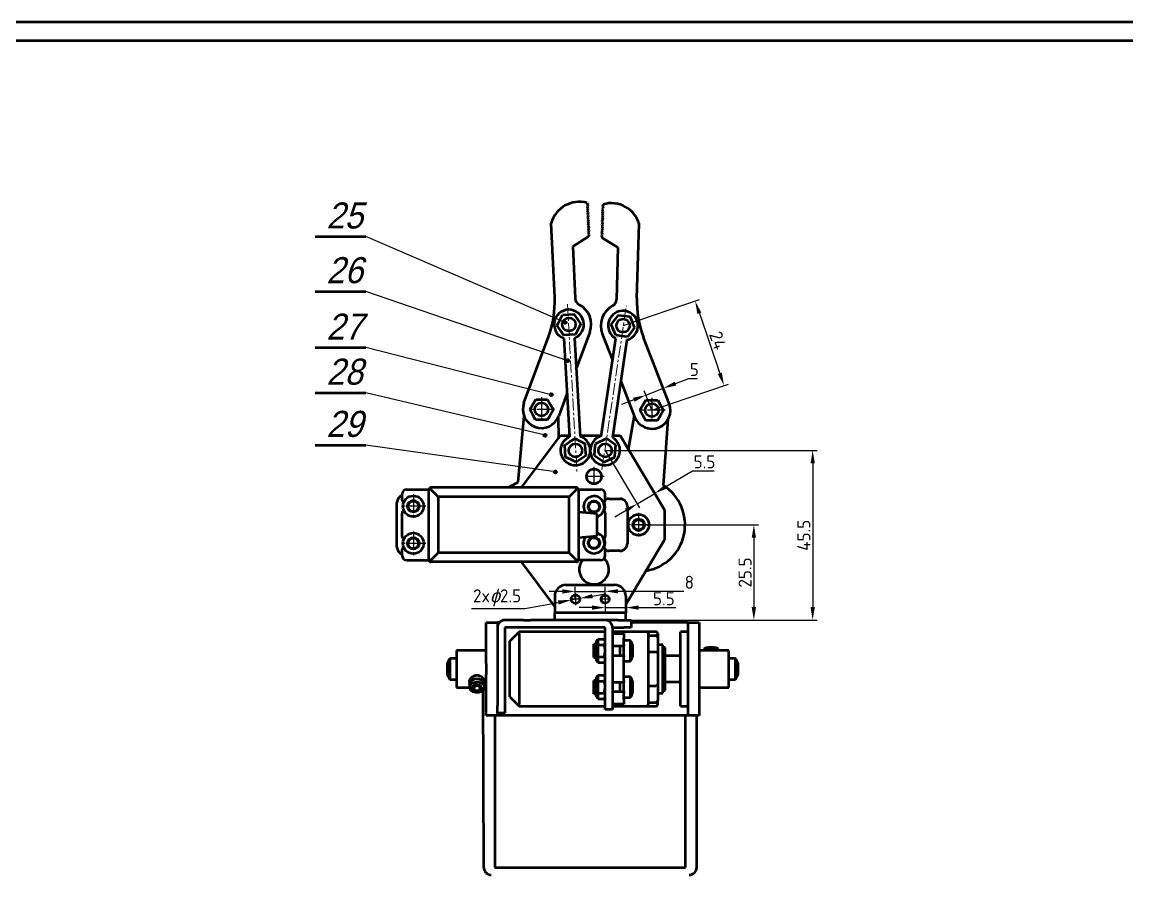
# Model space of a CAD drawing. Header units: millimetres. Extents: x 1895 to 3084, y 1125 to 1966.
# Drawn here: x 2489.8 to 2787, y 1736.3 to 1965.6 of the extents above; entities that cross this region are included whole.
import ezdxf

# ---------------------------------------------------------------- set-up
doc = ezdxf.new("R2010")
doc.units = ezdxf.units.MM
doc.header["$LTSCALE"] = 0.25
doc.linetypes.add('CENTER2', pattern=[28.575, 19.05, -3.175, 3.175, -3.175])
doc.linetypes.add('CENTERX2', pattern=[20.32, 12.7, -2.54, 2.54, -2.54])
doc.layers.get('0').update_dxf_attribs({"lineweight": 25})
doc.layers.get('DEFPOINTS').update_dxf_attribs({"color": 6, "lineweight": 25})
for name, color, linetype, lineweight in [('CB', 171, 'Continuous', 50), ('Duong_manh', 3, 'Continuous', 25), ('KITH', 6, 'Continuous', 25), ('TAM', 1, 'CENTER2', 25)]:
    doc.layers.add(name, color=color, linetype=linetype, lineweight=lineweight)
doc.styles.add('KHTEN', font='arial.ttf', dxfattribs={"width": 0.9, "oblique": 15, "height": 2})
doc.styles.add('Sample', font='', dxfattribs={"height": 3.5})
doc.styles.get('Sample').set_extended_font_data('TCVN 7284', italic=True)
doc.dimstyles.new('ISO_35', dxfattribs={"dimtxt": 3.5, "dimasz": 3.5, "dimexe": 1.25, "dimexo": 0, "dimtad": 1, "dimtoh": 1, "dimtxsty": 'Sample', "dimcen": 0, "dimclrd": 3, "dimclre": 3, "dimclrt": 2, "dimadec": 0, "dimazin": 0, "dimtfac": 1, "dimtmove": 0, "dimatfit": 3, "dimfxl": 1, "dimlwd": 25, "dimlwe": 25, "dimarcsym": 0})

# ---------------------------------------------------------------- blocks, each defined once
blk = doc.blocks.new('*D161')
at = {"layer": 'DEFPOINTS', "color": 0, "transparency": 16777216}
for p in [(2651.33, 1853.28), (2646.62, 1850.45), (2659.95, 1838.91)]:
    blk.add_point(p, dxfattribs=at)
at = {"layer": 'Duong_manh', "color": 3, "linetype": 'Continuous', "lineweight": 25, "transparency": 16777216}
for p, q in [((2651.33, 1853.28), (2660.59, 1837.84)), ((2646.62, 1850.45), (2655.88, 1835.01)), ((2662.95, 1840.71), (2670.1, 1845)), ((2670.1, 1845), (2675.97, 1845)), ((2655.24, 1836.09), (2659.95, 1838.91)), ((2652.24, 1834.29), (2649.24, 1832.49))]:
    blk.add_line(p, q, dxfattribs=at)
at = {"layer": 'Duong_manh', "color": 3, "transparency": 16777216}
for points in [[(2662.65, 1841.21), (2663.25, 1840.21), (2659.95, 1838.91)], [(2651.94, 1834.79), (2652.54, 1833.79), (2655.24, 1836.09)]]:
    blk.add_solid(points, dxfattribs=at)
at = {"layer": 'Duong_manh', "color": 2, "transparency": 16777216, "insert": (2673.35, 1847.38), "char_height": 3.5, "attachment_point": 5, "style": 'Sample'}
blk.add_mtext('{\\fTCVN 7284|b0|i0|c0|p34;5.5}', dxfattribs=at)
blk = doc.blocks.new('*D162')
at = {"layer": 'DEFPOINTS', "color": 0, "transparency": 16777216}
for p in [(2662.29, 1867.17), (2659.16, 1861.29), (2663.87, 1863.12)]:
    blk.add_point(p, dxfattribs=at)
at = {"layer": 'Duong_manh', "color": 3, "linetype": 'Continuous', "lineweight": 25, "transparency": 16777216}
for p, q in [((2665.55, 1868.44), (2669.12, 1869.83)), ((2669.12, 1869.83), (2671.5, 1869.83)), ((2657.59, 1865.34), (2662.29, 1867.17)), ((2663.87, 1863.12), (2661.84, 1868.34)), ((2654.33, 1864.07), (2651.07, 1862.8)), ((2659.16, 1861.29), (2657.14, 1866.51))]:
    blk.add_line(p, q, dxfattribs=at)
at = {"layer": 'Duong_manh', "color": 3, "transparency": 16777216}
for points in [[(2665.34, 1868.98), (2665.77, 1867.9), (2662.29, 1867.17)], [(2654.12, 1864.62), (2654.54, 1863.53), (2657.59, 1865.34)]]:
    blk.add_solid(points, dxfattribs=at)
at = {"layer": 'Duong_manh', "color": 2, "transparency": 16777216, "insert": (2670.62, 1872.21), "char_height": 3.5, "attachment_point": 5, "style": 'Sample'}
blk.add_mtext('{\\fTCVN 7284|b0|i0|c0|p34;5}', dxfattribs=at)
blk = doc.blocks.new('*D163')
at = {"layer": 'DEFPOINTS', "color": 0, "transparency": 16777216}
for p in [(2651.44, 1884.02), (2678.61, 1867.87), (2659.21, 1861.25)]:
    blk.add_point(p, dxfattribs=at)
at = {"layer": 'Duong_manh', "color": 3, "linetype": 'Continuous', "lineweight": 25, "transparency": 16777216}
for p, q in [((2651.44, 1884.02), (2672.02, 1891.04)), ((2671.97, 1887.33), (2677.48, 1871.18)), ((2659.21, 1861.25), (2679.79, 1868.27))]:
    blk.add_line(p, q, dxfattribs=at)
at = {"layer": 'Duong_manh', "color": 3, "transparency": 16777216}
for points in [[(2672.52, 1887.52), (2671.42, 1887.14), (2670.84, 1890.64)], [(2678.03, 1871.37), (2676.93, 1870.99), (2678.61, 1867.87)]]:
    blk.add_solid(points, dxfattribs=at)
at = {"layer": 'Duong_manh', "color": 2, "transparency": 16777216, "insert": (2676.97, 1880.02), "char_height": 3.5, "attachment_point": 5, "rotation": 288.8453, "style": 'Sample'}
blk.add_mtext('{\\fTCVN 7284|b0|i0|c0|p34;24}', dxfattribs=at)
blk = doc.blocks.new('*D164')
at = {"layer": 'DEFPOINTS', "color": 0, "transparency": 16777216}
for p in [(2655.62, 1830.45), (2652.17, 1804.81), (2686.64, 1804.81)]:
    blk.add_point(p, dxfattribs=at)
at = {"layer": 'Duong_manh', "color": 3, "linetype": 'Continuous', "lineweight": 25, "transparency": 16777216}
for p, q in [((2655.62, 1830.45), (2687.89, 1830.45)), ((2686.64, 1826.95), (2686.64, 1808.31)), ((2652.17, 1804.81), (2687.89, 1804.81))]:
    blk.add_line(p, q, dxfattribs=at)
at = {"layer": 'Duong_manh', "color": 3, "transparency": 16777216}
for points in [[(2686.05, 1826.95), (2687.22, 1826.95), (2686.64, 1830.45)], [(2686.05, 1808.31), (2687.22, 1808.31), (2686.64, 1804.81)]]:
    blk.add_solid(points, dxfattribs=at)
at = {"layer": 'Duong_manh', "color": 2, "transparency": 16777216, "insert": (2684.26, 1817.63), "char_height": 3.5, "attachment_point": 5, "rotation": 90, "style": 'Sample'}
blk.add_mtext('{\\fTCVN 7284|b0|i0|c0|p34;25.5}', dxfattribs=at)
blk = doc.blocks.new('*D165')
at = {"layer": 'DEFPOINTS', "color": 0, "transparency": 16777216}
for p in [(2646.62, 1850.45), (2652.62, 1804.81), (2702.46, 1804.81)]:
    blk.add_point(p, dxfattribs=at)
at = {"layer": 'Duong_manh', "color": 3, "linetype": 'Continuous', "lineweight": 25, "transparency": 16777216}
for p, q in [((2646.62, 1850.45), (2703.71, 1850.45)), ((2702.46, 1846.95), (2702.46, 1808.31)), ((2652.62, 1804.81), (2703.71, 1804.81))]:
    blk.add_line(p, q, dxfattribs=at)
at = {"layer": 'Duong_manh', "color": 3, "transparency": 16777216}
for points in [[(2701.88, 1846.95), (2703.04, 1846.95), (2702.46, 1850.45)], [(2701.88, 1808.31), (2703.04, 1808.31), (2702.46, 1804.81)]]:
    blk.add_solid(points, dxfattribs=at)
at = {"layer": 'Duong_manh', "color": 2, "transparency": 16777216, "insert": (2700.09, 1827.63), "char_height": 3.5, "attachment_point": 5, "rotation": 90, "style": 'Sample'}
blk.add_mtext('{\\fTCVN 7284|b0|i0|c0|p34;45.5}', dxfattribs=at)
blk = doc.blocks.new('*D230')
at = {"layer": 'DEFPOINTS', "color": 0, "transparency": 16777216}
for p in [(2646.6, 1810.45), (2652.17, 1810.45), (2652.17, 1808.19)]:
    blk.add_point(p, dxfattribs=at)
at = {"layer": 'Duong_manh', "color": 3, "linetype": 'Continuous', "lineweight": 25, "transparency": 16777216}
for p, q in [((2646.6, 1810.45), (2646.6, 1806.94)), ((2652.17, 1810.45), (2652.17, 1806.94)), ((2643.1, 1808.19), (2639.6, 1808.19)), ((2646.6, 1808.19), (2652.17, 1808.19)), ((2655.67, 1808.19), (2665.67, 1808.19))]:
    blk.add_line(p, q, dxfattribs=at)
at = {"layer": 'Duong_manh', "color": 3, "transparency": 16777216}
for points in [[(2643.1, 1808.77), (2643.1, 1807.61), (2646.6, 1808.19)], [(2655.67, 1808.77), (2655.67, 1807.61), (2652.17, 1808.19)]]:
    blk.add_solid(points, dxfattribs=at)
at = {"layer": 'Duong_manh', "color": 2, "transparency": 16777216, "insert": (2662.42, 1810.57), "char_height": 3.5, "attachment_point": 5, "style": 'Sample'}
blk.add_mtext('{\\fTCVN 7284|b0|i0|c0|p34;5.5}', dxfattribs=at)
blk = doc.blocks.new('*D232')
at = {"layer": 'DEFPOINTS', "color": 0, "transparency": 16777216}
for p in [(2638.6, 1810.43), (2646.62, 1812.56), (2646.62, 1810.45)]:
    blk.add_point(p, dxfattribs=at)
at = {"layer": 'Duong_manh', "color": 3, "linetype": 'Continuous', "lineweight": 25, "transparency": 16777216}
for p, q in [((2638.6, 1810.43), (2638.6, 1813.79)), ((2646.62, 1810.45), (2646.61, 1813.81)), ((2635.1, 1812.53), (2631.6, 1812.52)), ((2638.6, 1812.54), (2646.62, 1812.56)), ((2650.12, 1812.57), (2667.77, 1812.61))]:
    blk.add_line(p, q, dxfattribs=at)
at = {"layer": 'Duong_manh', "color": 3, "transparency": 16777216}
for points in [[(2635.1, 1813.12), (2635.1, 1811.95), (2638.6, 1812.54)], [(2650.12, 1813.15), (2650.12, 1811.99), (2646.62, 1812.56)]]:
    blk.add_solid(points, dxfattribs=at)
at = {"layer": 'Duong_manh', "color": 2, "transparency": 16777216, "insert": (2669.27, 1814.99), "char_height": 3.5, "attachment_point": 5, "style": 'Sample'}
blk.add_mtext('{\\fTCVN 7284|b0|i0|c0|p34;8}', dxfattribs=at)
blk = doc.blocks.new('*D267')
at = {"layer": 'DEFPOINTS', "color": 0, "transparency": 16777216}
for p in [(2639.76, 1810.64), (2637.48, 1810.22)]:
    blk.add_point(p, dxfattribs=at)
at = {"layer": 'Duong_manh', "color": 3, "linetype": 'Continuous', "lineweight": 25, "transparency": 16777216}
for p, q in [((2639.76, 1810.64), (2637.48, 1810.22)), ((2643.2, 1811.28), (2646.65, 1811.91)), ((2610.66, 1807.93), (2625.03, 1807.93)), ((2625.03, 1807.93), (2634.04, 1809.59))]:
    blk.add_line(p, q, dxfattribs=at)
at = {"layer": 'Duong_manh', "color": 3, "transparency": 16777216}
for points in [[(2643.1, 1811.85), (2643.31, 1810.7), (2639.76, 1810.64)], [(2633.93, 1810.16), (2634.14, 1809.01), (2637.48, 1810.22)]]:
    blk.add_solid(points, dxfattribs=at)
at = {"layer": 'Duong_manh', "color": 2, "transparency": 16777216, "insert": (2617.54, 1810.83), "char_height": 3.5, "attachment_point": 5, "style": 'Sample'}
blk.add_mtext('{\\fTCVN 7284|b0|i0|c0|p34;2x}ɸ{\\fTCVN 7284|b0|i0|c0|p34;2.5}', dxfattribs=at)

msp = doc.modelspace()

# ---------------------------------------------------------------- linework, layer by layer
at = {"color": 7, "linetype": 'Continuous', "lineweight": 25}
msp.add_line((2639.011, 1872.796), (2639.253, 1867.463), dxfattribs=at)
at = {"lineweight": 53}
for centre in [(2635.888, 1884.867), (2636.554, 1874.563), (2632.13, 1865.422), (2630.468, 1854.525), (2633.249, 1844.665)]:
    msp.add_circle(centre, 0.3, dxfattribs=at)
at = {"layer": 'CB'}
for p, q in [((3084.255, 1965.639), (1895.255, 1965.639)), ((3079.255, 1960.639), (1920.255, 1960.639)), ((2568.629, 1907.94), (2582.228, 1907.94)), ((2568.629, 1893.236), (2582.228, 1893.236)), ((2568.629, 1878.096), (2582.228, 1878.096)), ((2568.629, 1865.943), (2582.228, 1865.943)), ((2568.629, 1851.9), (2582.228, 1851.9))]:
    msp.add_line(p, q, dxfattribs=at)
at = {"layer": 'CB', "linetype": 'Continuous'}
for p, q in [((2641.717, 1917.005), (2641.94, 1916.515)), ((2641.94, 1916.515), (2641.763, 1916.006)), ((2641.763, 1916.006), (2641.986, 1915.516)), ((2641.986, 1915.516), (2641.809, 1915.008)), ((2641.809, 1915.008), (2642.032, 1914.517)), ((2642.032, 1914.517), (2641.856, 1914.009)), ((2646.037, 1914.626), (2645.822, 1914.132)), ((2646.067, 1915.626), (2645.852, 1915.132)), ((2645.852, 1915.132), (2646.037, 1914.626)), ((2646.098, 1916.625), (2645.883, 1916.131)), ((2645.883, 1916.131), (2646.067, 1915.626)), ((2633.05, 1891.624), (2632.126, 1911.603)), ((2641.856, 1914.009), (2642.078, 1913.518)), ((2642.078, 1913.518), (2641.902, 1913.01)), ((2641.902, 1913.01), (2642.125, 1912.519)), ((2642.125, 1912.519), (2641.948, 1912.011)), ((2641.948, 1912.011), (2642.171, 1911.521)), ((2642.171, 1911.521), (2641.994, 1911.012)), ((2645.946, 1911.627), (2645.731, 1911.134)), ((2645.976, 1912.627), (2645.761, 1912.133)), ((2645.761, 1912.133), (2645.946, 1911.627)), ((2646.007, 1913.627), (2645.791, 1913.133)), ((2645.791, 1913.133), (2645.976, 1912.627)), ((2645.822, 1914.132), (2646.007, 1913.627)), ((2655.165, 1891.384), (2655.773, 1911.375)), ((2641.994, 1911.012), (2642.217, 1910.522)), ((2642.217, 1910.522), (2642.04, 1910.013)), ((2642.04, 1910.013), (2642.263, 1909.523)), ((2642.263, 1909.523), (2642.086, 1909.014)), ((2642.086, 1909.014), (2642.309, 1908.524)), ((2642.309, 1908.524), (2642.133, 1908.015)), ((2645.855, 1908.629), (2645.639, 1908.135)), ((2645.885, 1909.628), (2645.67, 1909.135)), ((2645.67, 1909.135), (2645.855, 1908.629)), ((2645.915, 1910.628), (2645.7, 1910.134)), ((2645.7, 1910.134), (2645.885, 1909.628)), ((2645.731, 1911.134), (2645.915, 1910.628)), ((2642.133, 1908.015), (2637.923, 1905.318)), ((2645.639, 1908.135), (2645.824, 1907.629)), ((2645.824, 1907.629), (2650.076, 1904.999)), ((2637.923, 1905.318), (2638.569, 1891.333)), ((2650.076, 1904.999), (2649.651, 1891.005)), ((2633.702, 1884.072), (2634.407, 1885.495)), ((2634.407, 1885.495), (2635.111, 1886.918)), ((2635.111, 1886.918), (2636.696, 1887.019)), ((2636.696, 1887.019), (2638.28, 1887.12)), ((2639.16, 1885.799), (2638.28, 1887.12)), ((2640.04, 1884.477), (2639.16, 1885.799)), ((2648.265, 1884.352), (2649.231, 1885.612)), ((2649.231, 1885.612), (2650.197, 1886.872)), ((2650.197, 1886.872), (2651.771, 1886.665)), ((2651.771, 1886.665), (2653.346, 1886.458)), ((2653.953, 1884.991), (2653.346, 1886.458)), ((2654.561, 1883.525), (2653.953, 1884.991)), ((2634.582, 1882.75), (2633.702, 1884.072)), ((2635.462, 1881.429), (2634.582, 1882.75)), ((2638.631, 1881.632), (2637.047, 1881.53)), ((2639.336, 1883.054), (2638.631, 1881.632)), ((2642.513, 1882.234), (2638.957, 1872.652)), ((2640.04, 1884.477), (2639.336, 1883.054)), ((2645.851, 1881.845), (2648.631, 1874.701)), ((2648.873, 1882.886), (2648.265, 1884.352)), ((2649.48, 1881.419), (2648.873, 1882.886)), ((2653.595, 1882.265), (2652.629, 1881.005)), ((2654.561, 1883.525), (2653.595, 1882.265)), ((2624.788, 1863.212), (2631.398, 1881.025)), ((2637.047, 1881.53), (2635.462, 1881.429)), ((2635.501, 1880.569), (2637.009, 1854.112)), ((2640.008, 1854.204), (2638.501, 1880.661)), ((2645.584, 1854.315), (2649.502, 1880.523)), ((2652.48, 1880.158), (2648.562, 1853.949)), ((2651.055, 1881.212), (2649.48, 1881.419)), ((2652.629, 1881.005), (2651.055, 1881.212)), ((2663.874, 1863.106), (2656.983, 1880.812)), ((2650.823, 1869.069), (2654.555, 1859.479)), ((2627.951, 1864.162), (2627.148, 1862.792)), ((2627.951, 1864.162), (2629.539, 1864.151)), ((2629.539, 1864.151), (2631.126, 1864.14)), ((2631.126, 1864.14), (2631.911, 1862.76)), ((2636.352, 1865.632), (2634.163, 1859.733)), ((2657.588, 1864.008), (2656.785, 1862.639)), ((2657.588, 1864.008), (2659.176, 1863.998)), ((2659.176, 1863.998), (2660.763, 1863.987)), ((2660.763, 1863.987), (2661.548, 1862.606)), ((2627.148, 1862.792), (2626.374, 1861.473)), ((2627.129, 1860.042), (2626.374, 1861.473)), ((2632.695, 1861.473), (2631.892, 1860.01)), ((2631.911, 1862.76), (2632.695, 1861.473)), ((2656.785, 1862.639), (2655.995, 1861.293)), ((2656.766, 1859.889), (2655.995, 1861.293)), ((2662.295, 1861.293), (2661.529, 1859.857)), ((2661.548, 1862.606), (2662.295, 1861.293)), ((2623.186, 1841.925), (2624.794, 1859.716)), ((2627.914, 1858.662), (2627.129, 1860.042)), ((2629.501, 1858.651), (2627.914, 1858.662)), ((2631.089, 1858.64), (2629.501, 1858.651)), ((2631.892, 1860.01), (2631.089, 1858.64)), ((2633.999, 1859.343), (2634.054, 1853.695)), ((2654.404, 1859.866), (2652.851, 1850.736)), ((2657.551, 1858.509), (2656.766, 1859.889)), ((2659.138, 1858.498), (2657.551, 1858.509)), ((2660.726, 1858.487), (2659.138, 1858.498)), ((2661.529, 1859.857), (2660.726, 1858.487)), ((2662.335, 1840.996), (2663.559, 1858.817)), ((2624.122, 1840.452), (2634.622, 1854.452)), ((2634.622, 1854.452), (2636.989, 1854.452)), ((2635.762, 1851.831), (2637.074, 1852.725)), ((2637.074, 1852.725), (2638.535, 1853.7)), ((2638.535, 1853.7), (2641.247, 1852.239)), ((2639.994, 1854.452), (2645.604, 1854.452)), ((2641.364, 1850.656), (2641.247, 1852.239)), ((2643.879, 1850.656), (2643.997, 1852.239)), ((2647.008, 1853.7), (2643.997, 1852.239)), ((2649.482, 1851.831), (2647.008, 1853.7)), ((2648.638, 1854.452), (2650.622, 1854.452)), ((2650.622, 1854.452), (2662.622, 1834.452)), ((2635.879, 1850.248), (2635.762, 1851.831)), ((2635.997, 1848.665), (2635.879, 1850.248)), ((2641.482, 1849.072), (2640.169, 1848.179)), ((2641.482, 1849.072), (2641.364, 1850.656)), ((2643.762, 1849.072), (2643.879, 1850.656)), ((2643.762, 1849.072), (2645.074, 1848.179)), ((2649.247, 1848.665), (2649.364, 1850.248)), ((2649.364, 1850.248), (2649.482, 1851.831)), ((2637.427, 1847.975), (2635.997, 1848.665)), ((2638.857, 1847.285), (2637.427, 1847.975)), ((2640.169, 1848.179), (2638.857, 1847.285)), ((2645.074, 1848.179), (2646.387, 1847.285)), ((2646.387, 1847.285), (2647.817, 1847.975)), ((2647.817, 1847.975), (2649.247, 1848.665)), ((2601.697, 1837.952), (2599.343, 1840.305)), ((2638.947, 1840.452), (2599.697, 1840.452)), ((2639.3, 1840.305), (2636.947, 1837.952)), ((2591.997, 1837.052), (2591.997, 1838.702)), ((2593.247, 1839.952), (2599.197, 1839.952)), ((2599.197, 1820.952), (2599.197, 1839.952)), ((2601.697, 1837.952), (2601.697, 1822.952)), ((2636.947, 1837.952), (2601.697, 1837.952)), ((2636.947, 1822.952), (2636.947, 1837.952)), ((2639.447, 1839.952), (2639.447, 1820.952)), ((2639.447, 1839.952), (2645.397, 1839.952)), ((2646.647, 1837.052), (2646.647, 1838.702)), ((2647.622, 1837.452), (2650.622, 1837.452)), ((2590.622, 1824.452), (2590.622, 1836.452)), ((2592.497, 1834.102), (2592.565, 1834.102)), ((2646.14, 1836.552), (2646.147, 1836.552)), ((2646.147, 1834.102), (2646.14, 1834.102)), ((2652.622, 1835.452), (2652.622, 1825.452)), ((2662.622, 1834.452), (2662.622, 1826.452)), ((2591.997, 1827.302), (2591.997, 1833.602)), ((2644.447, 1833.389), (2639.447, 1833.827)), ((2644.447, 1832.144), (2644.447, 1833.389)), ((2644.447, 1828.759), (2644.447, 1832.144)), ((2646.647, 1833.602), (2646.647, 1827.302)), ((2644.447, 1827.514), (2644.447, 1828.759)), ((2592.565, 1826.802), (2592.497, 1826.802)), ((2639.447, 1827.077), (2644.447, 1827.514)), ((2646.14, 1826.802), (2646.147, 1826.802)), ((2662.622, 1826.452), (2652.172, 1809.035)), ((2591.997, 1822.202), (2591.997, 1823.852)), ((2601.697, 1822.952), (2599.343, 1820.598)), ((2636.947, 1822.952), (2601.697, 1822.952)), ((2639.3, 1820.598), (2636.947, 1822.952)), ((2646.147, 1824.352), (2646.14, 1824.352)), ((2646.647, 1822.202), (2646.647, 1823.852)), ((2650.622, 1823.452), (2647.622, 1823.452)), ((2593.247, 1820.952), (2599.197, 1820.952)), ((2638.947, 1820.452), (2599.697, 1820.452)), ((2633.072, 1808.518), (2624.122, 1820.452)), ((2645.397, 1820.952), (2639.447, 1820.952)), ((2636.072, 1814.306), (2649.172, 1814.306)), ((2633.072, 1811.306), (2633.072, 1806.806)), ((2652.172, 1811.306), (2652.172, 1806.806)), ((2624.622, 1804.806), (2619.622, 1804.806)), ((2624.622, 1804.806), (2626.622, 1804.806)), ((2646.622, 1804.806), (2626.622, 1804.806)), ((2633.072, 1804.806), (2633.072, 1806.806)), ((2652.172, 1806.806), (2633.072, 1806.806)), ((2650.006, 1804.806), (2646.622, 1804.806)), ((2650.006, 1804.806), (2651.622, 1804.806)), ((2651.622, 1804.806), (2653.622, 1804.806)), ((2652.172, 1804.806), (2652.172, 1806.806)), ((2653.622, 1804.806), (2653.622, 1802.806)), ((2614.622, 1804.181), (2617.622, 1804.181)), ((2614.622, 1793.181), (2614.622, 1804.181)), ((2617.622, 1804.181), (2617.622, 1802.806)), ((2618.169, 1804.181), (2617.622, 1804.181)), ((2617.622, 1802.806), (2617.622, 1781.806)), ((2619.622, 1802.806), (2619.622, 1781.806)), ((2624.622, 1802.806), (2619.622, 1802.806)), ((2620.972, 1799.181), (2623.325, 1801.534)), ((2623.472, 1801.681), (2623.325, 1801.534)), ((2646.622, 1801.681), (2623.472, 1801.681)), ((2626.622, 1802.806), (2624.622, 1802.806)), ((2646.622, 1802.806), (2626.622, 1802.806)), ((2646.622, 1782.806), (2646.622, 1802.806)), ((2648.622, 1802.806), (2648.622, 1782.806)), ((2648.622, 1802.806), (2651.622, 1802.806)), ((2657.772, 1801.681), (2648.622, 1801.681)), ((2653.622, 1802.806), (2651.622, 1802.806)), ((2668.922, 1804.181), (2653.622, 1804.181)), ((2658.272, 1801.681), (2657.772, 1801.681)), ((2660.272, 1801.681), (2658.272, 1801.681)), ((2658.272, 1801.681), (2658.272, 1801.181)), ((2668.922, 1801.681), (2666.922, 1801.681)), ((2666.922, 1781.681), (2666.922, 1801.681)), ((2668.922, 1804.181), (2671.922, 1804.181)), ((2668.922, 1793.181), (2668.922, 1804.181)), ((2671.922, 1804.181), (2671.922, 1793.181)), ((2620.972, 1784.181), (2620.972, 1799.181)), ((2623.472, 1801.181), (2623.472, 1782.181)), ((2644.622, 1799.306), (2644.222, 1799.306)), ((2644.222, 1799.306), (2644.222, 1796.555)), ((2644.622, 1799.731), (2644.622, 1798.937)), ((2644.622, 1799.731), (2646.376, 1799.731)), ((2644.622, 1798.937), (2644.622, 1798.143)), ((2646.622, 1799.306), (2646.376, 1799.731)), ((2648.622, 1801.181), (2651.622, 1801.181)), ((2651.622, 1801.181), (2651.622, 1799.931)), ((2651.622, 1798.281), (2651.622, 1799.931)), ((2653.422, 1799.356), (2651.622, 1799.356)), ((2653.422, 1793.756), (2653.422, 1799.356)), ((2658.272, 1782.181), (2658.272, 1801.181)), ((2658.272, 1800.681), (2660.272, 1800.681)), ((2660.772, 1800.181), (2660.772, 1795.872)), ((2614.622, 1796.686), (2606.622, 1796.686)), ((2606.622, 1796.686), (2606.622, 1788.259)), ((2644.222, 1798.356), (2643.622, 1798.356)), ((2643.622, 1794.756), (2643.622, 1798.356)), ((2644.222, 1796.555), (2644.222, 1793.806)), ((2644.622, 1798.143), (2646.376, 1798.143)), ((2644.622, 1798.143), (2644.622, 1796.555)), ((2644.622, 1796.555), (2644.622, 1794.968)), ((2651.622, 1797.781), (2648.622, 1797.781)), ((2650.622, 1795.331), (2650.622, 1797.781)), ((2651.622, 1798.281), (2651.622, 1797.781)), ((2651.622, 1795.331), (2651.622, 1797.781)), ((2654.022, 1798.14), (2654.022, 1797.645)), ((2654.022, 1797.645), (2654.022, 1794.972)), ((2660.272, 1796.181), (2658.272, 1796.181)), ((2662.122, 1798.181), (2660.772, 1798.181)), ((2662.122, 1785.181), (2662.122, 1798.181)), ((2662.772, 1797.431), (2662.122, 1797.431)), ((2662.772, 1785.931), (2662.772, 1797.431)), ((2679.922, 1796.681), (2671.922, 1796.681)), ((2673.15, 1796.991), (2673.15, 1796.681)), ((2677.15, 1796.681), (2677.15, 1796.991)), ((2679.922, 1786.681), (2679.922, 1796.681)), ((2604.222, 1790.102), (2604.222, 1793.27)), ((2606.622, 1794.486), (2604.822, 1794.486)), ((2604.822, 1794.486), (2604.822, 1790.095)), ((2614.622, 1793.181), (2614.622, 1790.181)), ((2643.622, 1794.756), (2644.222, 1794.756)), ((2644.222, 1793.806), (2644.622, 1793.806)), ((2644.622, 1794.968), (2646.376, 1794.968)), ((2644.622, 1794.968), (2644.622, 1794.174)), ((2644.622, 1794.174), (2644.622, 1793.38)), ((2644.622, 1793.38), (2646.376, 1793.38)), ((2646.376, 1793.38), (2646.622, 1793.806)), ((2648.622, 1795.331), (2651.622, 1795.331)), ((2651.622, 1795.331), (2651.622, 1794.831)), ((2651.622, 1788.531), (2651.622, 1794.831)), ((2651.622, 1793.756), (2653.422, 1793.756)), ((2666.922, 1795.181), (2662.772, 1795.181)), ((2668.922, 1790.181), (2668.922, 1793.181)), ((2671.922, 1793.181), (2671.922, 1790.181)), ((2681.722, 1794.481), (2679.922, 1794.481)), ((2681.722, 1792.171), (2681.722, 1794.481)), ((2682.322, 1793.265), (2682.322, 1790.097)), ((2604.822, 1790.095), (2604.822, 1788.886)), ((2614.622, 1779.181), (2614.622, 1790.181)), ((2644.622, 1789.556), (2644.222, 1789.556)), ((2644.222, 1789.556), (2644.222, 1786.805)), ((2644.622, 1789.981), (2644.622, 1789.187)), ((2644.622, 1789.981), (2646.376, 1789.981)), ((2646.622, 1789.556), (2646.376, 1789.981)), ((2653.422, 1789.606), (2651.622, 1789.606)), ((2653.422, 1784.006), (2653.422, 1789.606)), ((2668.922, 1779.181), (2668.922, 1790.181)), ((2671.922, 1790.181), (2671.922, 1779.181)), ((2681.722, 1788.881), (2681.722, 1792.171)), ((2604.822, 1788.886), (2606.622, 1788.886)), ((2606.622, 1788.259), (2606.622, 1786.686)), ((2606.622, 1786.686), (2610.124, 1786.686)), ((2610.122, 1788.26), (2610.122, 1787.574)), ((2610.122, 1787.574), (2610.122, 1786.758)), ((2614.09, 1786.686), (2614.622, 1786.686)), ((2614.121, 1786.686), (2614.122, 1787.574)), ((2614.122, 1787.574), (2614.122, 1788.26)), ((2644.222, 1788.606), (2643.622, 1788.606)), ((2643.622, 1785.006), (2643.622, 1788.606)), ((2644.222, 1786.805), (2644.222, 1784.056)), ((2644.622, 1789.187), (2644.622, 1788.393)), ((2644.622, 1788.393), (2646.376, 1788.393)), ((2644.622, 1788.393), (2644.622, 1786.805)), ((2644.622, 1786.805), (2644.622, 1785.218)), ((2651.622, 1788.031), (2648.622, 1788.031)), ((2650.622, 1785.581), (2650.622, 1788.031)), ((2651.622, 1788.531), (2651.622, 1788.031)), ((2651.622, 1785.581), (2651.622, 1788.031)), ((2654.022, 1788.39), (2654.022, 1787.895)), ((2654.022, 1787.895), (2654.022, 1785.222)), ((2658.272, 1787.181), (2660.272, 1787.181)), ((2660.772, 1787.489), (2660.772, 1783.181)), ((2662.772, 1788.181), (2666.922, 1788.181)), ((2671.922, 1786.681), (2679.922, 1786.681)), ((2679.922, 1788.881), (2681.722, 1788.881)), ((2613.972, 1738.306), (2613.834, 1786.005)), ((2620.972, 1784.181), (2623.325, 1781.827)), ((2643.622, 1785.006), (2644.222, 1785.006)), ((2644.222, 1784.056), (2644.622, 1784.056)), ((2644.622, 1785.218), (2646.376, 1785.218)), ((2644.622, 1785.218), (2644.622, 1784.424)), ((2644.622, 1784.424), (2644.622, 1783.63)), ((2644.622, 1783.63), (2646.376, 1783.63)), ((2646.376, 1783.63), (2646.622, 1784.056)), ((2648.622, 1785.581), (2651.622, 1785.581)), ((2651.622, 1785.581), (2651.622, 1785.081)), ((2651.622, 1783.431), (2651.622, 1785.081)), ((2651.622, 1784.006), (2653.422, 1784.006)), ((2660.772, 1785.181), (2662.122, 1785.181)), ((2662.122, 1785.931), (2662.772, 1785.931)), ((2617.622, 1779.806), (2617.622, 1781.806)), ((2619.622, 1781.806), (2619.622, 1779.806)), ((2623.325, 1781.827), (2623.472, 1781.681)), ((2623.472, 1781.681), (2646.622, 1781.681)), ((2646.622, 1780.806), (2646.622, 1782.806)), ((2648.622, 1780.806), (2646.622, 1780.806)), ((2648.622, 1782.806), (2648.622, 1780.806)), ((2651.622, 1782.181), (2648.622, 1782.181)), ((2648.622, 1781.681), (2657.772, 1781.681)), ((2651.622, 1783.431), (2651.622, 1782.181)), ((2657.772, 1781.681), (2658.272, 1781.681)), ((2658.268, 1781.681), (2660.272, 1781.681)), ((2658.272, 1782.681), (2660.272, 1782.681)), ((2658.272, 1781.681), (2658.272, 1782.128)), ((2666.922, 1781.681), (2668.922, 1781.681)), ((2617.622, 1779.181), (2614.622, 1779.181)), ((2616.972, 1779.181), (2616.972, 1738.306)), ((2619.622, 1779.806), (2617.622, 1779.806)), ((2617.622, 1779.806), (2617.622, 1779.181)), ((2668.922, 1779.181), (2617.622, 1779.181)), ((2668.272, 1778.681), (2668.272, 1779.181)), ((2668.272, 1738.306), (2668.272, 1778.681)), ((2671.922, 1779.181), (2668.922, 1779.181)), ((2671.272, 1738.306), (2671.272, 1779.181)), ((2616.972, 1738.306), (2668.272, 1738.306))]:
    msp.add_line(p, q, dxfattribs=at)
at = {"layer": 'CB', "linetype": 'Continuous', "flags": 128}
for points in [[(2620.647, 1840.452), (2621.305, 1840.913), (2623.186, 1841.925)], [(2614.122, 1787.574), (2613.97, 1788.132), (2613.536, 1788.604), (2612.887, 1788.92), (2612.122, 1789.031), (2611.356, 1788.92), (2610.708, 1788.604), (2610.274, 1788.132), (2610.122, 1787.574), (2610.122, 1787.574)], [(2610.122, 1787.581), (2610.145, 1787.8), (2610.41, 1788.334), (2610.936, 1788.754), (2611.643, 1788.995), (2612.422, 1789.021), (2613.156, 1788.827)], [(2613.156, 1788.005), (2613.733, 1787.622), (2614.064, 1787.107), (2614.099, 1786.539), (2613.834, 1786.005), (2613.307, 1785.585), (2612.601, 1785.344), (2611.821, 1785.318), (2611.087, 1785.512), (2610.511, 1785.895), (2610.18, 1786.41), (2610.145, 1786.977), (2610.41, 1787.512), (2610.936, 1787.931), (2611.643, 1788.173), (2612.422, 1788.198), (2613.156, 1788.005)], [(2611.42, 1785.638), (2611.918, 1785.507), (2612.447, 1785.525), (2612.926, 1785.688), (2613.283, 1785.973), (2613.463, 1786.336), (2613.439, 1786.721), (2613.215, 1787.07), (2612.824, 1787.33), (2612.326, 1787.461), (2611.797, 1787.444), (2611.317, 1787.28), (2610.96, 1786.995), (2610.78, 1786.633), (2610.804, 1786.248), (2611.029, 1785.898), (2611.42, 1785.638)], [(2611.669, 1785.939), (2611.99, 1785.854), (2612.331, 1785.866), (2612.64, 1785.971), (2612.871, 1786.155), (2612.987, 1786.388), (2612.971, 1786.637), (2612.826, 1786.862), (2612.574, 1787.03), (2612.253, 1787.114), (2611.912, 1787.103), (2611.603, 1786.998), (2611.373, 1786.814), (2611.257, 1786.58), (2611.272, 1786.332), (2611.417, 1786.106), (2611.669, 1785.939)]]:
    msp.add_lwpolyline(points, dxfattribs=at)
at = {"layer": 'CB', "linetype": 'Continuous'}
for centre, radius in [((2636.888, 1884.321), 1.8), ((2651.442, 1884.021), 1.8), ((2629.476, 1861.473), 1.8), ((2659.214, 1861.293), 1.8), ((2638.622, 1850.452), 1.8), ((2646.622, 1850.452), 1.8), ((2643.622, 1843.452), 2), ((2595.018, 1835.452), 2.8), ((2595.018, 1835.452), 1.584), ((2595.018, 1835.452), 1.4), ((2643.622, 1835.327), 1.584), ((2643.622, 1835.327), 1.4), ((2655.622, 1830.452), 2.8), ((2655.622, 1830.452), 1.584), ((2655.622, 1830.452), 1.4), ((2595.018, 1825.452), 2.8), ((2595.018, 1825.452), 1.584), ((2595.018, 1825.452), 1.4), ((2643.622, 1825.577), 1.584), ((2643.622, 1825.577), 1.4), ((2638.622, 1810.432), 1.16), ((2646.622, 1810.452), 1.083)]:
    msp.add_circle(centre, radius, dxfattribs=at)
for centre, radius, start, end in [((2639.623, 1909.509), 7.784, 74.39344, 164.39344), ((2648.31, 1909.162), 7.784, 16.51119, 106.51119), ((2606.184, 1890.382), 26.894, 339.64022, 2.64698), ((2640.567, 1891.425), 2, 182.64698, 242.62087), ((2647.652, 1891.066), 2, 298.28377, 358.25766), ((2682.046, 1890.566), 26.894, 178.25766, 201.26441), ((2636.888, 1884.321), 4, 293.78216, 249.71741), ((2636.888, 1884.321), 6, 339.64022, 62.62087), ((2651.442, 1884.021), 6, 118.28377, 201.26441), ((2651.442, 1884.021), 4, 285.0415, 240.97675), ((2629.476, 1861.473), 5, 159.64022, 339.64022), ((2659.214, 1861.293), 5, 201.26441, 21.26441), ((2638.622, 1850.452), 4, 113.78216, 69.71741), ((2646.622, 1850.452), 4, 105.0415, 60.97675), ((2599.697, 1839.952), 0.5, 135, 180), ((2599.697, 1839.952), 0.5, 90, 135), ((2638.947, 1839.952), 0.5, 0, 45), ((2655.622, 1830.452), 12.5, 279.18952, 57.51862), ((2592.622, 1836.452), 2, 108.20996, 180), ((2593.247, 1838.702), 1.25, 90, 180), ((2592.497, 1837.052), 0.5, 180, 264.01223), ((2643.622, 1835.327), 2.8, 348.40794, 216.5774), ((2645.397, 1838.702), 1.25, 0, 90), ((2646.147, 1837.052), 0.5, 270, 0), ((2647.622, 1835.452), 2, 90, 119.1764), ((2650.622, 1835.452), 2, 0, 90), ((2592.497, 1833.602), 0.5, 90, 180), ((2643.622, 1835.327), 2.8, 287.13612, 348.40794), ((2646.147, 1833.602), 0.5, 0, 90), ((2643.622, 1835.327), 3, 335.06543, 24.93457), ((2643.622, 1825.577), 2.8, 344.57308, 72.86388), ((2592.497, 1827.302), 0.5, 180, 270), ((2643.622, 1825.577), 2.8, 143.4226, 344.57308), ((2646.147, 1827.302), 0.5, 270, 0), ((2643.622, 1825.577), 3, 335.06543, 24.93457), ((2650.622, 1825.452), 2, 270, 0), ((2592.622, 1824.452), 2, 180, 251.79004), ((2592.497, 1823.852), 0.5, 95.98777, 180), ((2593.247, 1822.202), 1.25, 180, 270), ((2645.397, 1822.202), 1.25, 270, 0), ((2646.147, 1823.852), 0.5, 360, 90), ((2647.622, 1825.452), 2, 240.8236, 270), ((2599.697, 1820.952), 0.5, 180, 225), ((2599.697, 1820.952), 0.5, 225, 270), ((2638.947, 1820.952), 0.5, 270, 315), ((2638.947, 1820.952), 0.5, 315, 0), ((2643.622, 1818.452), 4, 141.31781, 47.14639), ((2636.072, 1811.306), 3, 90, 180), ((2649.172, 1811.306), 3, 0, 90), ((2619.622, 1802.806), 2, 90, 180), ((2646.622, 1802.806), 2, 360, 90), ((2622.972, 1801.181), 0.5, 0, 45), ((2657.772, 1801.181), 0.5, 0, 90), ((2660.272, 1801.181), 0.5, 0, 90), ((2649.279, 1796.556), 5, 18.46947, 34.0558), ((2660.272, 1800.181), 0.5, 0, 90), ((2674.511, 1788.078), 9.016, 85.70617, 98.68243), ((2675.15, 1794.494), 3.2, 114.99906, 128.62763), ((2675.15, 1781.969), 15.484, 84.98968, 95.01032), ((2675.677, 1784.655), 12.423, 83.18796, 92.26273), ((2675.15, 1794.494), 3.2, 51.37237, 65.00094), ((2608.964, 1791.686), 5, 145.9442, 161.53053), ((2649.279, 1796.556), 5, 325.9442, 341.53053), ((2677.579, 1791.681), 5, 18.46947, 34.0558), ((2608.964, 1791.686), 5, 198.46947, 214.0558), ((2649.279, 1786.806), 5, 18.46947, 34.0558), ((2677.579, 1791.681), 5, 325.9442, 341.53053), ((2612.711, 1787.485), 1.414, 3.87667, 71.64003), ((2649.279, 1786.806), 5, 325.9442, 341.53053), ((2622.972, 1782.181), 0.5, 315, 360), ((2657.772, 1782.181), 0.5, 270, 0), ((2660.272, 1783.181), 0.5, 270, 360), ((2660.272, 1782.181), 0.5, 270, 360), ((2615.972, 1738.306), 2, 180, 270), ((2669.272, 1738.306), 2, 270, 360)]:
    msp.add_arc(centre, radius, start, end, dxfattribs=at)
at = {"layer": 'CB', "linetype": 'Continuous', "lineweight": 50}
msp.add_arc((2638.947, 1839.952), 0.5, 45, 90, dxfattribs=at)
at = {"layer": 'CB', "linetype": 'Continuous'}
for points, knots in [([(2646.622, 1798.937), (2646.622, 1798.956), (2646.619, 1799.098), (2646.566, 1799.367), (2646.44, 1799.609), (2646.376, 1799.731)], [0, 0, 0, 0, 0.0700125, 0.5307444, 1, 1, 1, 1]), ([(2646.376, 1798.143), (2646.411, 1798.207), (2646.482, 1798.336), (2646.559, 1798.533), (2646.612, 1798.733), (2646.618, 1798.869), (2646.622, 1798.937)], [0, 0, 0, 0, 0.2472686, 0.4953626, 0.746874, 1, 1, 1, 1]), ([(2646.622, 1796.555), (2646.621, 1796.627), (2646.619, 1796.772), (2646.602, 1797.013), (2646.571, 1797.279), (2646.52, 1797.569), (2646.455, 1797.857), (2646.403, 1798.048), (2646.376, 1798.143)], [0, 0, 0, 0, 0.1340639, 0.2683985, 0.4501242, 0.6323947, 0.8160265, 1, 1, 1, 1]), ([(2646.376, 1794.968), (2646.413, 1795.101), (2646.557, 1795.618), (2646.594, 1796.156), (2646.622, 1796.555)], [0, 0, 0, 0, 0.25755135, 1, 1, 1, 1]), ([(2660.772, 1795.872), (2660.764, 1795.915), (2660.75, 1795.991), (2660.658, 1796.076), (2660.564, 1796.127), (2660.471, 1796.157), (2660.373, 1796.177), (2660.305, 1796.179), (2660.272, 1796.181)], [0, 0, 0, 0, 0.2856765, 0.499189, 0.6342574, 0.7618513, 0.8832653, 1, 1, 1, 1]), ([(2660.772, 1795.872), (2660.772, 1795.661), (2660.772, 1795.229), (2660.772, 1794.199), (2660.772, 1792.986), (2660.772, 1791.681), (2660.772, 1790.375), (2660.772, 1789.162), (2660.772, 1788.132), (2660.772, 1787.7), (2660.772, 1787.489)], [0, 0, 0, 0, 0.12243577, 0.25, 0.37756423, 0.5, 0.62243577, 0.75, 0.87756423, 1, 1, 1, 1]), ([(2646.622, 1794.174), (2646.622, 1794.193), (2646.62, 1794.273), (2646.602, 1794.416), (2646.551, 1794.601), (2646.476, 1794.785), (2646.41, 1794.907), (2646.376, 1794.968)], [0, 0, 0, 0, 0.0699781, 0.2997537, 0.5307913, 0.7650055, 1, 1, 1, 1]), ([(2646.376, 1793.38), (2646.411, 1793.444), (2646.482, 1793.573), (2646.559, 1793.77), (2646.612, 1793.97), (2646.618, 1794.106), (2646.622, 1794.174)], [0, 0, 0, 0, 0.2472686, 0.4953626, 0.746874, 1, 1, 1, 1]), ([(2610.123, 1788.26), (2610.123, 1788.267), (2610.12, 1788.304), (2610.128, 1788.383), (2610.144, 1788.493), (2610.175, 1788.613), (2610.217, 1788.735), (2610.28, 1788.874), (2610.374, 1789.041), (2610.488, 1789.197), (2610.598, 1789.321), (2610.722, 1789.447), (2610.888, 1789.587), (2611.075, 1789.709), (2611.274, 1789.816), (2611.489, 1789.904), (2611.765, 1789.976), (2612.031, 1790.006), (2612.251, 1790.001), (2612.426, 1789.98), (2612.567, 1789.953), (2612.716, 1789.912), (2612.862, 1789.86), (2613.025, 1789.788), (2613.214, 1789.683), (2613.384, 1789.562), (2613.516, 1789.45), (2613.645, 1789.325), (2613.785, 1789.163), (2613.899, 1788.991), (2613.993, 1788.815), (2614.066, 1788.637), (2614.108, 1788.452), (2614.122, 1788.33), (2614.121, 1788.275), (2614.12, 1788.26)], [0, 0, 0, 0, 0.0047511, 0.0248347, 0.0493618, 0.0740603, 0.0987586, 0.1241467, 0.1600319, 0.2026376, 0.2249394, 0.2448043, 0.2915797, 0.3323843, 0.3527008, 0.4006847, 0.4428562, 0.4876585, 0.5267398, 0.5465306, 0.5707145, 0.5950619, 0.6196115, 0.6443195, 0.6805522, 0.7235615, 0.7460723, 0.7662162, 0.8137324, 0.8553677, 0.8755098, 0.9230168, 0.9646171, 0.9897927, 1, 1, 1, 1]), ([(2646.622, 1789.187), (2646.622, 1789.206), (2646.619, 1789.348), (2646.566, 1789.617), (2646.44, 1789.859), (2646.376, 1789.981)], [0, 0, 0, 0, 0.0700125, 0.5307444, 1, 1, 1, 1]), ([(2646.376, 1788.393), (2646.411, 1788.457), (2646.482, 1788.586), (2646.559, 1788.783), (2646.612, 1788.983), (2646.618, 1789.119), (2646.622, 1789.187)], [0, 0, 0, 0, 0.2472686, 0.4953626, 0.746874, 1, 1, 1, 1]), ([(2646.622, 1786.805), (2646.621, 1786.877), (2646.619, 1787.022), (2646.602, 1787.263), (2646.571, 1787.529), (2646.52, 1787.819), (2646.455, 1788.107), (2646.403, 1788.298), (2646.376, 1788.393)], [0, 0, 0, 0, 0.1340639, 0.2683985, 0.4501242, 0.6323947, 0.8160265, 1, 1, 1, 1]), ([(2646.376, 1785.218), (2646.413, 1785.351), (2646.557, 1785.868), (2646.594, 1786.406), (2646.622, 1786.805)], [0, 0, 0, 0, 0.2575513, 1, 1, 1, 1]), ([(2660.772, 1787.489), (2660.764, 1787.446), (2660.75, 1787.37), (2660.658, 1787.285), (2660.564, 1787.234), (2660.471, 1787.204), (2660.373, 1787.184), (2660.305, 1787.182), (2660.272, 1787.181)], [0, 0, 0, 0, 0.2856408, 0.4991884, 0.6342427, 0.7618316, 0.8832504, 1, 1, 1, 1]), ([(2646.622, 1784.424), (2646.622, 1784.443), (2646.62, 1784.523), (2646.602, 1784.666), (2646.551, 1784.851), (2646.476, 1785.035), (2646.41, 1785.157), (2646.376, 1785.218)], [0, 0, 0, 0, 0.0699781, 0.2997537, 0.5307913, 0.7650055, 1, 1, 1, 1]), ([(2646.376, 1783.63), (2646.411, 1783.694), (2646.482, 1783.823), (2646.559, 1784.02), (2646.612, 1784.22), (2646.618, 1784.356), (2646.622, 1784.424)], [0, 0, 0, 0, 0.2472686, 0.4953626, 0.746874, 1, 1, 1, 1])]:
    msp.add_open_spline(points, degree=3, knots=knots, dxfattribs=at)
for points in [[(2660.772, 1801.181), (2660.772, 1801.137), (2660.772, 1801.05), (2660.772, 1800.471), (2660.772, 1800.181)], [(2660.772, 1782.181), (2660.772, 1782.224), (2660.772, 1782.311), (2660.772, 1782.891), (2660.772, 1783.181)]]:
    msp.add_open_spline(points, degree=3, dxfattribs=at)
at = {"layer": 'Duong_manh'}
for p, q in [((2635.888, 1884.867), (2582.228, 1907.94)), ((2636.554, 1874.563), (2582.228, 1893.236)), ((2632.13, 1865.422), (2582.228, 1878.096)), ((2630.468, 1854.525), (2582.228, 1865.943)), ((2633.249, 1844.665), (2582.228, 1851.9))]:
    msp.add_line(p, q, dxfattribs=at)
at = {"layer": 'TAM', "linetype": 'CENTERX2', "lineweight": 18}
for p, q in [((2636.48, 1889.757), (2639.046, 1844.72)), ((2645.748, 1845.27), (2652.339, 1889.357))]:
    msp.add_line(p, q, dxfattribs=at)
at = {"layer": 'TAM'}
for p, q in [((2629.476, 1864.741), (2629.476, 1858.118)), ((2659.214, 1864.561), (2659.214, 1857.938)), ((2633.004, 1861.473), (2625.847, 1861.473)), ((2662.743, 1861.293), (2655.586, 1861.293)), ((2643.622, 1846.046), (2643.622, 1840.629)), ((2646.405, 1843.452), (2640.966, 1843.452)), ((2595.018, 1838.676), (2595.018, 1832.122)), ((2598.381, 1835.452), (2591.757, 1835.452)), ((2655.622, 1833.676), (2655.622, 1827.122)), ((2595.018, 1828.676), (2595.018, 1822.122)), ((2658.984, 1830.452), (2652.361, 1830.452)), ((2598.381, 1825.452), (2591.757, 1825.452)), ((2640.037, 1810.432), (2637.173, 1810.432)), ((2638.622, 1811.943), (2638.622, 1808.883)), ((2648.037, 1810.452), (2645.173, 1810.452)), ((2646.622, 1811.963), (2646.622, 1808.902))]:
    msp.add_line(p, q, dxfattribs=at)

# ---------------------------------------------------------------- texts
at = {"layer": 'KITH', "char_height": 7, "attachment_point": 6, "style": 'KHTEN'}
for s, insert in [('\\A1;25', (2581.415, 1913.587)), ('\\A1;26', (2581.415, 1898.883)), ('\\A1;27', (2581.415, 1883.743)), ('\\A1;28', (2581.415, 1871.59)), ('\\A1;29', (2581.415, 1857.547))]:
    msp.add_mtext(s, dxfattribs=dict(at, insert=insert))

# ---------------------------------------------------------------- dimensions: what is measured, and where the dimension line sits
at = {"layer": 'Duong_manh'}
dim = msp.add_aligned_dim(p1=(2651.442, 1884.021), p2=(2659.214, 1861.249), distance=20.493, text='{\\fTCVN 7284|b0|i0|c0|p34;24}', dimstyle='ISO_35', override={"dimlfac": 0.5}, dxfattribs=at)
dim.commit()
dim.dimension.update_dxf_attribs({"geometry": '*D163', "text_midpoint": (2676.971, 1880.022)})
for base, p1, p2, angle, text, picture, middle in [((2662.292, 1867.172), (2659.164, 1861.293), (2663.867, 1863.123), 21.26441, '{\\fTCVN 7284|b0|i0|c0|p34;5}', '*D162', (2670.624, 1869.83)), ((2659.947, 1838.91), (2646.622, 1850.452), (2651.328, 1853.275), 30.96376, '{\\fTCVN 7284|b0|i0|c0|p34;5.5}', '*D161', (2673.35, 1845.002)), ((2646.617, 1812.56), (2638.605, 1810.432), (2646.622, 1810.452), 0.13854, '{\\fTCVN 7284|b0|i0|c0|p34;8}', '*D232', (2669.266, 1812.611))]:
    dim = msp.add_linear_dim(base=base, p1=p1, p2=p2, angle=angle, text=text, dimstyle='ISO_35', override={"dimlfac": 0.5}, dxfattribs=at)
    dim.commit()
    dim.dimension.update_dxf_attribs({"geometry": picture, "text_midpoint": middle, "dimtype": 161})
for base, p1, p2, text, picture, middle in [((2702.46, 1804.806), (2646.622, 1850.452), (2652.622, 1804.806), '{\\fTCVN 7284|b0|i0|c0|p34;45.5}', '*D165', (2700.085, 1827.629)), ((2686.638, 1804.806), (2655.622, 1830.452), (2652.172, 1804.806), '{\\fTCVN 7284|b0|i0|c0|p34;25.5}', '*D164', (2684.263, 1817.629))]:
    dim = msp.add_linear_dim(base=base, p1=p1, p2=p2, angle=90, text=text, dimstyle='ISO_35', override={"dimlfac": 0.5}, dxfattribs=at)
    dim.commit()
    dim.dimension.update_dxf_attribs({"geometry": picture, "text_midpoint": middle})
dim = msp.add_diameter_dim_2p(p1=(2639.763, 1810.643), p2=(2637.481, 1810.222), text='{\\fTCVN 7284|b0|i0|c0|p34;2x}ɸ{\\fTCVN 7284|b0|i0|c0|p34;2.5}', dimstyle='ISO_35', override={"dimlfac": 0.5}, dxfattribs=at)
dim.commit()
dim.dimension.update_dxf_attribs({"geometry": '*D267', "text_midpoint": (2625.035, 1807.927), "dimtype": 163})
dim = msp.add_linear_dim(base=(2652.172, 1808.19), p1=(2646.605, 1810.452), p2=(2652.172, 1810.452), text='{\\fTCVN 7284|b0|i0|c0|p34;5.5}', dimstyle='ISO_35', override={"dimlfac": 0.5}, dxfattribs=at)
dim.commit()
dim.dimension.update_dxf_attribs({"geometry": '*D230', "text_midpoint": (2662.422, 1810.565)})

doc.saveas('drawing.dxf')
